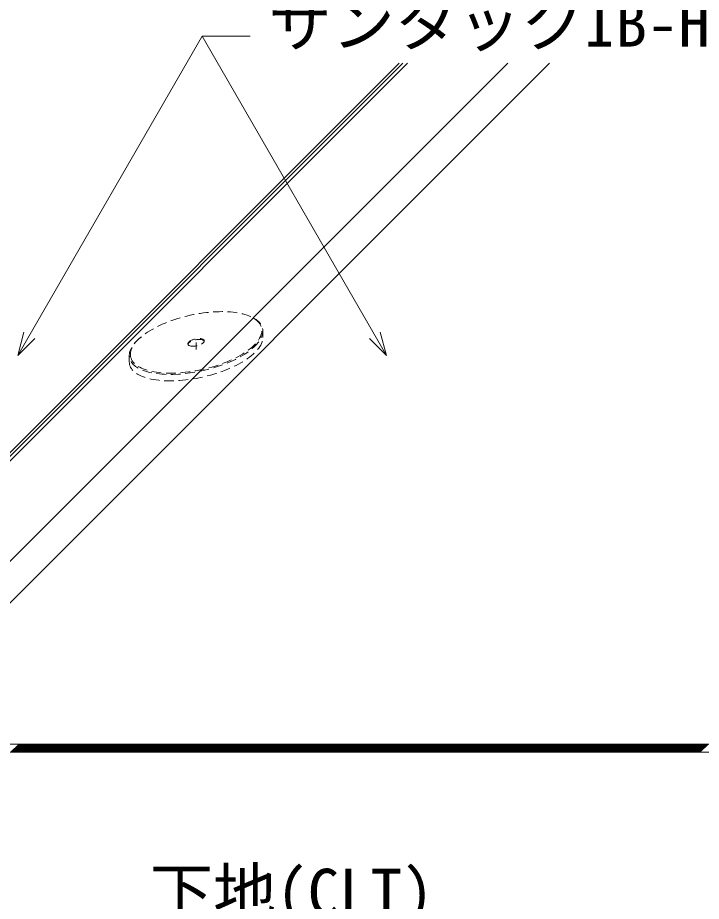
# Model space of a CAD drawing. Units: millimetres, scale not verified. Extents: x -840 to 840, y -594 to 594.
# Drawn here: x -45.5 to 125, y 95.1 to 315.5 of the extents above; entities that cross this region are included whole.
import ezdxf
from ezdxf.enums import TextEntityAlignment as Align

# ---------------------------------------------------------------- set-up
doc = ezdxf.new("R2010")
doc.units = ezdxf.units.MM
doc.header["$LTSCALE"] = 2
doc.linetypes.add('CHAIN1', pattern=[8, 5, -1, 1, -1])
doc.linetypes.add('DASHED1', pattern=[1.8, 1.2, -0.6])
for name, color, linetype, lineweight in [('0-0_文字', 5, 'Continuous', 9), ('0-1_寸法線', 7, 'Continuous', 9), ('0-4_IBｼｰﾄ', 7, 'Continuous', 9), ('0-5_IBリキッド', 7, 'Continuous', 9), ('0-C_部材(積層鋼板)', 4, 'Continuous', 9), ('0-E_中心線', 2, 'CHAIN1', 9)]:
    doc.layers.add(name, color=color, linetype=linetype, lineweight=lineweight)
doc.styles.add('ＭＳ ゴシック', font='')
doc.styles.get('ＭＳ ゴシック').set_extended_font_data('MS Gothic')

msp = doc.modelspace()

# ---------------------------------------------------------------- linework, layer by layer
at = {"layer": '0-1_寸法線'}
msp.add_line((46.437, 231.247), (0.466, 310.873), dxfattribs=at)
for points in [[(-45.506, 231.247), (0.466, 310.873), (12.466, 310.873)], [(-41.263, 235.489), (-45.506, 231.247), (-43.953, 237.042)], [(42.195, 235.489), (46.437, 231.247), (44.884, 237.042)]]:
    msp.add_lwpolyline(points, dxfattribs=at)
at = {"layer": '0-4_IBｼｰﾄ'}
for p, q in [((-148.484, 106.008), (49.614, 304.106)), ((-114.282, 138.092), (51.731, 304.106)), ((-89.268, 138.092), (76.745, 304.106)), ((-82.687, 134.292), (87.127, 304.106)), ((-83.222, 132.292), (354.358, 132.292)), ((-82.687, 134.292), (353.822, 134.292)), ((-47.194, 132.292), (-45.194, 134.292)), ((-46.84, 132.292), (-44.84, 134.292)), ((-46.486, 132.292), (-44.486, 134.292)), ((-46.133, 132.292), (-44.133, 134.292)), ((-45.779, 132.292), (-43.779, 134.292)), ((-45.426, 132.292), (-43.426, 134.292)), ((-45.072, 132.292), (-43.072, 134.292)), ((-44.719, 132.292), (-42.719, 134.292)), ((-44.365, 132.292), (-42.365, 134.292)), ((-44.012, 132.292), (-42.012, 134.292)), ((-43.658, 132.292), (-41.658, 134.292)), ((-43.304, 132.292), (-41.304, 134.292)), ((-42.951, 132.292), (-40.951, 134.292)), ((-42.597, 132.292), (-40.597, 134.292)), ((-42.244, 132.292), (-40.244, 134.292)), ((-41.89, 132.292), (-39.89, 134.292)), ((-41.537, 132.292), (-39.537, 134.292)), ((-41.183, 132.292), (-39.183, 134.292)), ((-40.83, 132.292), (-38.83, 134.292)), ((-40.476, 132.292), (-38.476, 134.292)), ((-40.122, 132.292), (-38.122, 134.292)), ((-39.769, 132.292), (-37.769, 134.292)), ((-39.415, 132.292), (-37.415, 134.292)), ((-39.062, 132.292), (-37.062, 134.292)), ((-38.708, 132.292), (-36.708, 134.292)), ((-38.355, 132.292), (-36.355, 134.292)), ((-38.001, 132.292), (-36.001, 134.292)), ((-37.648, 132.292), (-35.648, 134.292)), ((-37.294, 132.292), (-35.294, 134.292)), ((-36.94, 132.292), (-34.94, 134.292)), ((-36.587, 132.292), (-34.587, 134.292)), ((-36.233, 132.292), (-34.233, 134.292)), ((-35.88, 132.292), (-33.88, 134.292)), ((-35.526, 132.292), (-33.526, 134.292)), ((-35.173, 132.292), (-33.173, 134.292)), ((-34.819, 132.292), (-32.819, 134.292)), ((-34.466, 132.292), (-32.466, 134.292)), ((-34.112, 132.292), (-32.112, 134.292)), ((-33.758, 132.292), (-31.758, 134.292)), ((-33.405, 132.292), (-31.405, 134.292)), ((-33.051, 132.292), (-31.051, 134.292)), ((-32.698, 132.292), (-30.698, 134.292)), ((-32.344, 132.292), (-30.344, 134.292)), ((-31.991, 132.292), (-29.991, 134.292)), ((-31.637, 132.292), (-29.637, 134.292)), ((-31.284, 132.292), (-29.284, 134.292)), ((-30.93, 132.292), (-28.93, 134.292)), ((-30.577, 132.292), (-28.577, 134.292)), ((-30.223, 132.292), (-28.223, 134.292)), ((-29.869, 132.292), (-27.869, 134.292)), ((-29.516, 132.292), (-27.516, 134.292)), ((-29.162, 132.292), (-27.162, 134.292)), ((-28.809, 132.292), (-26.809, 134.292)), ((-28.455, 132.292), (-26.455, 134.292)), ((-28.102, 132.292), (-26.102, 134.292)), ((-27.748, 132.292), (-25.748, 134.292)), ((-27.395, 132.292), (-25.395, 134.292)), ((-27.041, 132.292), (-25.041, 134.292)), ((-26.687, 132.292), (-24.687, 134.292)), ((-26.334, 132.292), (-24.334, 134.292)), ((-25.98, 132.292), (-23.98, 134.292)), ((-25.627, 132.292), (-23.627, 134.292)), ((-25.273, 132.292), (-23.273, 134.292)), ((-24.92, 132.292), (-22.92, 134.292)), ((-24.566, 132.292), (-22.566, 134.292)), ((-24.213, 132.292), (-22.213, 134.292)), ((-23.859, 132.292), (-21.859, 134.292)), ((-23.505, 132.292), (-21.505, 134.292)), ((-23.152, 132.292), (-21.152, 134.292)), ((-22.798, 132.292), (-20.798, 134.292)), ((-22.445, 132.292), (-20.445, 134.292)), ((-22.091, 132.292), (-20.091, 134.292)), ((-21.738, 132.292), (-19.738, 134.292)), ((-21.384, 132.292), (-19.384, 134.292)), ((-21.031, 132.292), (-19.031, 134.292)), ((-20.677, 132.292), (-18.677, 134.292)), ((-20.323, 132.292), (-18.323, 134.292)), ((-19.97, 132.292), (-17.97, 134.292)), ((-19.616, 132.292), (-17.616, 134.292)), ((-19.263, 132.292), (-17.263, 134.292)), ((-18.909, 132.292), (-16.909, 134.292)), ((-18.556, 132.292), (-16.556, 134.292)), ((-18.202, 132.292), (-16.202, 134.292)), ((-17.849, 132.292), (-15.849, 134.292)), ((-17.495, 132.292), (-15.495, 134.292)), ((-17.141, 132.292), (-15.141, 134.292)), ((-16.788, 132.292), (-14.788, 134.292)), ((-16.434, 132.292), (-14.434, 134.292)), ((-16.081, 132.292), (-14.081, 134.292)), ((-15.727, 132.292), (-13.727, 134.292)), ((-15.374, 132.292), (-13.374, 134.292)), ((-15.02, 132.292), (-13.02, 134.292)), ((-14.667, 132.292), (-12.667, 134.292)), ((-14.313, 132.292), (-12.313, 134.292)), ((-13.959, 132.292), (-11.959, 134.292)), ((-13.606, 132.292), (-11.606, 134.292)), ((-13.252, 132.292), (-11.252, 134.292)), ((-12.899, 132.292), (-10.899, 134.292)), ((-12.545, 132.292), (-10.545, 134.292)), ((-12.192, 132.292), (-10.192, 134.292)), ((-11.838, 132.292), (-9.838, 134.292)), ((-11.485, 132.292), (-9.485, 134.292)), ((-11.131, 132.292), (-9.131, 134.292)), ((-10.778, 132.292), (-8.778, 134.292)), ((-10.424, 132.292), (-8.424, 134.292)), ((-10.07, 132.292), (-8.07, 134.292)), ((-9.717, 132.292), (-7.717, 134.292)), ((-9.363, 132.292), (-7.363, 134.292)), ((-9.01, 132.292), (-7.01, 134.292)), ((-8.656, 132.292), (-6.656, 134.292)), ((-8.303, 132.292), (-6.303, 134.292)), ((-7.949, 132.292), (-5.949, 134.292)), ((-7.596, 132.292), (-5.596, 134.292)), ((-7.242, 132.292), (-5.242, 134.292)), ((-6.888, 132.292), (-4.888, 134.292)), ((-6.535, 132.292), (-4.535, 134.292)), ((-6.181, 132.292), (-4.181, 134.292)), ((-5.828, 132.292), (-3.828, 134.292)), ((-5.474, 132.292), (-3.474, 134.292)), ((-5.121, 132.292), (-3.121, 134.292)), ((-4.767, 132.292), (-2.767, 134.292)), ((-4.414, 132.292), (-2.414, 134.292)), ((-4.06, 132.292), (-2.06, 134.292)), ((-3.706, 132.292), (-1.706, 134.292)), ((-3.353, 132.292), (-1.353, 134.292)), ((-2.999, 132.292), (-0.999, 134.292)), ((-2.646, 132.292), (-0.646, 134.292)), ((-2.292, 132.292), (-0.292, 134.292)), ((-1.939, 132.292), (0.061, 134.292)), ((-1.585, 132.292), (0.415, 134.292)), ((-1.232, 132.292), (0.768, 134.292)), ((-0.878, 132.292), (1.122, 134.292)), ((-0.524, 132.292), (1.476, 134.292)), ((-0.171, 132.292), (1.829, 134.292)), ((0.183, 132.292), (2.183, 134.292)), ((0.536, 132.292), (2.536, 134.292)), ((0.89, 132.292), (2.89, 134.292)), ((1.243, 132.292), (3.243, 134.292)), ((1.597, 132.292), (3.597, 134.292)), ((1.95, 132.292), (3.95, 134.292)), ((2.304, 132.292), (4.304, 134.292)), ((2.658, 132.292), (4.658, 134.292)), ((3.011, 132.292), (5.011, 134.292)), ((3.365, 132.292), (5.365, 134.292)), ((3.718, 132.292), (5.718, 134.292)), ((4.072, 132.292), (6.072, 134.292)), ((4.425, 132.292), (6.425, 134.292)), ((4.779, 132.292), (6.779, 134.292)), ((5.132, 132.292), (7.132, 134.292)), ((5.486, 132.292), (7.486, 134.292)), ((5.839, 132.292), (7.839, 134.292)), ((6.193, 132.292), (8.193, 134.292)), ((6.547, 132.292), (8.547, 134.292)), ((6.9, 132.292), (8.9, 134.292)), ((7.254, 132.292), (9.254, 134.292)), ((7.607, 132.292), (9.607, 134.292)), ((7.961, 132.292), (9.961, 134.292)), ((8.314, 132.292), (10.314, 134.292)), ((8.668, 132.292), (10.668, 134.292)), ((9.021, 132.292), (11.021, 134.292)), ((9.375, 132.292), (11.375, 134.292)), ((9.729, 132.292), (11.729, 134.292)), ((10.082, 132.292), (12.082, 134.292)), ((10.436, 132.292), (12.436, 134.292)), ((10.789, 132.292), (12.789, 134.292)), ((11.143, 132.292), (13.143, 134.292)), ((11.496, 132.292), (13.496, 134.292)), ((11.85, 132.292), (13.85, 134.292)), ((12.203, 132.292), (14.203, 134.292)), ((12.557, 132.292), (14.557, 134.292)), ((12.911, 132.292), (14.911, 134.292)), ((13.264, 132.292), (15.264, 134.292)), ((13.618, 132.292), (15.618, 134.292)), ((13.971, 132.292), (15.971, 134.292)), ((14.325, 132.292), (16.325, 134.292)), ((14.678, 132.292), (16.678, 134.292)), ((15.032, 132.292), (17.032, 134.292)), ((15.385, 132.292), (17.385, 134.292)), ((15.739, 132.292), (17.739, 134.292)), ((16.093, 132.292), (18.093, 134.292)), ((16.446, 132.292), (18.446, 134.292)), ((16.8, 132.292), (18.8, 134.292)), ((17.153, 132.292), (19.153, 134.292)), ((17.507, 132.292), (19.507, 134.292)), ((17.86, 132.292), (19.86, 134.292)), ((18.214, 132.292), (20.214, 134.292)), ((18.567, 132.292), (20.567, 134.292)), ((18.921, 132.292), (20.921, 134.292)), ((19.275, 132.292), (21.275, 134.292)), ((19.628, 132.292), (21.628, 134.292)), ((19.982, 132.292), (21.982, 134.292)), ((20.335, 132.292), (22.335, 134.292)), ((20.689, 132.292), (22.689, 134.292)), ((21.042, 132.292), (23.042, 134.292)), ((21.396, 132.292), (23.396, 134.292)), ((21.749, 132.292), (23.749, 134.292)), ((22.103, 132.292), (24.103, 134.292)), ((22.457, 132.292), (24.457, 134.292)), ((22.81, 132.292), (24.81, 134.292)), ((23.164, 132.292), (25.164, 134.292)), ((23.517, 132.292), (25.517, 134.292)), ((23.871, 132.292), (25.871, 134.292)), ((24.224, 132.292), (26.224, 134.292)), ((24.578, 132.292), (26.578, 134.292)), ((24.931, 132.292), (26.931, 134.292)), ((25.285, 132.292), (27.285, 134.292)), ((25.638, 132.292), (27.638, 134.292)), ((25.992, 132.292), (27.992, 134.292)), ((26.346, 132.292), (28.346, 134.292)), ((26.699, 132.292), (28.699, 134.292)), ((27.053, 132.292), (29.053, 134.292)), ((27.406, 132.292), (29.406, 134.292)), ((27.76, 132.292), (29.76, 134.292)), ((28.113, 132.292), (30.113, 134.292)), ((28.467, 132.292), (30.467, 134.292)), ((28.82, 132.292), (30.82, 134.292)), ((29.174, 132.292), (31.174, 134.292)), ((29.528, 132.292), (31.528, 134.292)), ((29.881, 132.292), (31.881, 134.292)), ((30.235, 132.292), (32.235, 134.292)), ((30.588, 132.292), (32.588, 134.292)), ((30.942, 132.292), (32.942, 134.292)), ((31.295, 132.292), (33.295, 134.292)), ((31.649, 132.292), (33.649, 134.292)), ((32.002, 132.292), (34.002, 134.292)), ((32.356, 132.292), (34.356, 134.292)), ((32.71, 132.292), (34.71, 134.292)), ((33.063, 132.292), (35.063, 134.292)), ((33.417, 132.292), (35.417, 134.292)), ((33.77, 132.292), (35.77, 134.292)), ((34.124, 132.292), (36.124, 134.292)), ((34.477, 132.292), (36.477, 134.292)), ((34.831, 132.292), (36.831, 134.292)), ((35.184, 132.292), (37.184, 134.292)), ((35.538, 132.292), (37.538, 134.292)), ((35.892, 132.292), (37.892, 134.292)), ((36.245, 132.292), (38.245, 134.292)), ((36.599, 132.292), (38.599, 134.292)), ((36.952, 132.292), (38.952, 134.292)), ((37.306, 132.292), (39.306, 134.292)), ((37.659, 132.292), (39.659, 134.292)), ((38.013, 132.292), (40.013, 134.292)), ((38.366, 132.292), (40.366, 134.292)), ((38.72, 132.292), (40.72, 134.292)), ((39.074, 132.292), (41.074, 134.292)), ((39.427, 132.292), (41.427, 134.292)), ((39.781, 132.292), (41.781, 134.292)), ((40.134, 132.292), (42.134, 134.292)), ((40.488, 132.292), (42.488, 134.292)), ((40.841, 132.292), (42.841, 134.292)), ((41.195, 132.292), (43.195, 134.292)), ((41.548, 132.292), (43.548, 134.292)), ((41.902, 132.292), (43.902, 134.292)), ((42.255, 132.292), (44.255, 134.292)), ((42.609, 132.292), (44.609, 134.292)), ((42.963, 132.292), (44.963, 134.292)), ((43.316, 132.292), (45.316, 134.292)), ((43.67, 132.292), (45.67, 134.292)), ((44.023, 132.292), (46.023, 134.292)), ((44.377, 132.292), (46.377, 134.292)), ((44.73, 132.292), (46.73, 134.292)), ((45.084, 132.292), (47.084, 134.292)), ((45.437, 132.292), (47.437, 134.292)), ((45.791, 132.292), (47.791, 134.292)), ((46.145, 132.292), (48.145, 134.292)), ((46.498, 132.292), (48.498, 134.292)), ((46.852, 132.292), (48.852, 134.292)), ((47.205, 132.292), (49.205, 134.292)), ((47.559, 132.292), (49.559, 134.292)), ((47.912, 132.292), (49.912, 134.292)), ((48.266, 132.292), (50.266, 134.292)), ((48.619, 132.292), (50.619, 134.292)), ((48.973, 132.292), (50.973, 134.292)), ((49.327, 132.292), (51.327, 134.292)), ((49.68, 132.292), (51.68, 134.292)), ((50.034, 132.292), (52.034, 134.292)), ((50.387, 132.292), (52.387, 134.292)), ((50.741, 132.292), (52.741, 134.292)), ((51.094, 132.292), (53.094, 134.292)), ((51.448, 132.292), (53.448, 134.292)), ((51.801, 132.292), (53.801, 134.292)), ((52.155, 132.292), (54.155, 134.292)), ((52.509, 132.292), (54.509, 134.292)), ((52.862, 132.292), (54.862, 134.292)), ((53.216, 132.292), (55.216, 134.292)), ((53.569, 132.292), (55.569, 134.292)), ((53.923, 132.292), (55.923, 134.292)), ((54.276, 132.292), (56.276, 134.292)), ((54.63, 132.292), (56.63, 134.292)), ((54.983, 132.292), (56.983, 134.292)), ((55.337, 132.292), (57.337, 134.292)), ((55.691, 132.292), (57.691, 134.292)), ((56.044, 132.292), (58.044, 134.292)), ((56.398, 132.292), (58.398, 134.292)), ((56.751, 132.292), (58.751, 134.292)), ((57.105, 132.292), (59.105, 134.292)), ((57.458, 132.292), (59.458, 134.292)), ((57.812, 132.292), (59.812, 134.292)), ((58.165, 132.292), (60.165, 134.292)), ((58.519, 132.292), (60.519, 134.292)), ((58.873, 132.292), (60.873, 134.292)), ((59.226, 132.292), (61.226, 134.292)), ((59.58, 132.292), (61.58, 134.292)), ((59.933, 132.292), (61.933, 134.292)), ((60.287, 132.292), (62.287, 134.292)), ((60.64, 132.292), (62.64, 134.292)), ((60.994, 132.292), (62.994, 134.292)), ((61.347, 132.292), (63.347, 134.292)), ((61.701, 132.292), (63.701, 134.292)), ((62.054, 132.292), (64.054, 134.292)), ((62.408, 132.292), (64.408, 134.292)), ((62.762, 132.292), (64.762, 134.292)), ((63.115, 132.292), (65.115, 134.292)), ((63.469, 132.292), (65.469, 134.292)), ((63.822, 132.292), (65.822, 134.292)), ((64.176, 132.292), (66.176, 134.292)), ((64.529, 132.292), (66.529, 134.292)), ((64.883, 132.292), (66.883, 134.292)), ((65.236, 132.292), (67.236, 134.292)), ((65.59, 132.292), (67.59, 134.292)), ((65.944, 132.292), (67.944, 134.292)), ((66.297, 132.292), (68.297, 134.292)), ((66.651, 132.292), (68.651, 134.292)), ((67.004, 132.292), (69.004, 134.292)), ((67.358, 132.292), (69.358, 134.292)), ((67.711, 132.292), (69.711, 134.292)), ((68.065, 132.292), (70.065, 134.292)), ((68.418, 132.292), (70.418, 134.292)), ((68.772, 132.292), (70.772, 134.292)), ((69.126, 132.292), (71.126, 134.292)), ((69.479, 132.292), (71.479, 134.292)), ((69.833, 132.292), (71.833, 134.292)), ((70.186, 132.292), (72.186, 134.292)), ((70.54, 132.292), (72.54, 134.292)), ((70.893, 132.292), (72.893, 134.292)), ((71.247, 132.292), (73.247, 134.292)), ((71.6, 132.292), (73.6, 134.292)), ((71.954, 132.292), (73.954, 134.292)), ((72.308, 132.292), (74.308, 134.292)), ((72.661, 132.292), (74.661, 134.292)), ((73.015, 132.292), (75.015, 134.292)), ((73.368, 132.292), (75.368, 134.292)), ((73.722, 132.292), (75.722, 134.292)), ((74.075, 132.292), (76.075, 134.292)), ((74.429, 132.292), (76.429, 134.292)), ((74.782, 132.292), (76.782, 134.292)), ((75.136, 132.292), (77.136, 134.292)), ((75.49, 132.292), (77.49, 134.292)), ((75.843, 132.292), (77.843, 134.292)), ((76.197, 132.292), (78.197, 134.292)), ((76.55, 132.292), (78.55, 134.292)), ((76.904, 132.292), (78.904, 134.292)), ((77.257, 132.292), (79.257, 134.292)), ((77.611, 132.292), (79.611, 134.292)), ((77.964, 132.292), (79.964, 134.292)), ((78.318, 132.292), (80.318, 134.292)), ((78.671, 132.292), (80.671, 134.292)), ((79.025, 132.292), (81.025, 134.292)), ((79.379, 132.292), (81.379, 134.292)), ((79.732, 132.292), (81.732, 134.292)), ((80.086, 132.292), (82.086, 134.292)), ((80.439, 132.292), (82.439, 134.292)), ((80.793, 132.292), (82.793, 134.292)), ((81.146, 132.292), (83.146, 134.292)), ((81.5, 132.292), (83.5, 134.292)), ((81.853, 132.292), (83.853, 134.292)), ((82.207, 132.292), (84.207, 134.292)), ((82.561, 132.292), (84.561, 134.292)), ((82.914, 132.292), (84.914, 134.292)), ((83.268, 132.292), (85.268, 134.292)), ((83.621, 132.292), (85.621, 134.292)), ((83.975, 132.292), (85.975, 134.292)), ((84.328, 132.292), (86.328, 134.292)), ((84.682, 132.292), (86.682, 134.292)), ((85.035, 132.292), (87.035, 134.292)), ((85.389, 132.292), (87.389, 134.292)), ((85.743, 132.292), (87.743, 134.292)), ((86.096, 132.292), (88.096, 134.292)), ((86.45, 132.292), (88.45, 134.292)), ((86.803, 132.292), (88.803, 134.292)), ((87.157, 132.292), (89.157, 134.292)), ((87.51, 132.292), (89.51, 134.292)), ((87.864, 132.292), (89.864, 134.292)), ((88.217, 132.292), (90.217, 134.292)), ((88.571, 132.292), (90.571, 134.292)), ((88.925, 132.292), (90.925, 134.292)), ((89.278, 132.292), (91.278, 134.292)), ((89.632, 132.292), (91.632, 134.292)), ((89.985, 132.292), (91.985, 134.292)), ((90.339, 132.292), (92.339, 134.292)), ((90.692, 132.292), (92.692, 134.292)), ((91.046, 132.292), (93.046, 134.292)), ((91.399, 132.292), (93.399, 134.292)), ((91.753, 132.292), (93.753, 134.292)), ((92.107, 132.292), (94.107, 134.292)), ((92.46, 132.292), (94.46, 134.292)), ((92.814, 132.292), (94.814, 134.292)), ((93.167, 132.292), (95.167, 134.292)), ((93.521, 132.292), (95.521, 134.292)), ((93.874, 132.292), (95.874, 134.292)), ((94.228, 132.292), (96.228, 134.292)), ((94.581, 132.292), (96.581, 134.292)), ((94.935, 132.292), (96.935, 134.292)), ((95.289, 132.292), (97.289, 134.292)), ((95.642, 132.292), (97.642, 134.292)), ((95.996, 132.292), (97.996, 134.292)), ((96.349, 132.292), (98.349, 134.292)), ((96.703, 132.292), (98.703, 134.292)), ((97.056, 132.292), (99.056, 134.292)), ((97.41, 132.292), (99.41, 134.292)), ((97.763, 132.292), (99.763, 134.292)), ((98.117, 132.292), (100.117, 134.292)), ((98.47, 132.292), (100.47, 134.292)), ((98.824, 132.292), (100.824, 134.292)), ((99.178, 132.292), (101.178, 134.292)), ((99.531, 132.292), (101.531, 134.292)), ((99.885, 132.292), (101.885, 134.292)), ((100.238, 132.292), (102.238, 134.292)), ((100.592, 132.292), (102.592, 134.292)), ((100.945, 132.292), (102.945, 134.292)), ((101.299, 132.292), (103.299, 134.292)), ((101.652, 132.292), (103.652, 134.292)), ((102.006, 132.292), (104.006, 134.292)), ((102.36, 132.292), (104.36, 134.292)), ((102.713, 132.292), (104.713, 134.292)), ((103.067, 132.292), (105.067, 134.292)), ((103.42, 132.292), (105.42, 134.292)), ((103.774, 132.292), (105.774, 134.292)), ((104.127, 132.292), (106.127, 134.292)), ((104.481, 132.292), (106.481, 134.292)), ((104.834, 132.292), (106.834, 134.292)), ((105.188, 132.292), (107.188, 134.292)), ((105.542, 132.292), (107.542, 134.292)), ((105.895, 132.292), (107.895, 134.292)), ((106.249, 132.292), (108.249, 134.292)), ((106.602, 132.292), (108.602, 134.292)), ((106.956, 132.292), (108.956, 134.292)), ((107.309, 132.292), (109.309, 134.292)), ((107.663, 132.292), (109.663, 134.292)), ((108.016, 132.292), (110.016, 134.292)), ((108.37, 132.292), (110.273, 134.195)), ((108.724, 132.292), (110.273, 133.841)), ((109.077, 132.292), (110.273, 133.488)), ((109.431, 132.292), (110.273, 133.134)), ((109.784, 132.292), (110.273, 132.781)), ((110.138, 132.292), (110.273, 132.427)), ((110.273, 134.195), (110.37, 134.292)), ((110.273, 133.841), (110.724, 134.292)), ((110.273, 133.488), (111.077, 134.292)), ((110.273, 133.134), (111.431, 134.292)), ((110.273, 132.781), (111.784, 134.292)), ((110.273, 132.427), (112.138, 134.292)), ((110.491, 132.292), (112.491, 134.292)), ((110.845, 132.292), (112.845, 134.292)), ((111.198, 132.292), (113.198, 134.292)), ((111.552, 132.292), (113.552, 134.292)), ((111.906, 132.292), (113.906, 134.292)), ((112.259, 132.292), (114.259, 134.292)), ((112.613, 132.292), (114.613, 134.292)), ((112.966, 132.292), (114.966, 134.292)), ((113.32, 132.292), (115.32, 134.292)), ((113.673, 132.292), (115.673, 134.292)), ((114.027, 132.292), (116.027, 134.292)), ((114.38, 132.292), (116.38, 134.292)), ((114.734, 132.292), (116.734, 134.292)), ((115.087, 132.292), (117.087, 134.292)), ((115.441, 132.292), (117.441, 134.292)), ((115.795, 132.292), (117.795, 134.292)), ((116.148, 132.292), (118.148, 134.292)), ((116.502, 132.292), (118.502, 134.292)), ((116.855, 132.292), (118.855, 134.292)), ((117.209, 132.292), (119.209, 134.292)), ((117.562, 132.292), (119.562, 134.292)), ((117.916, 132.292), (119.916, 134.292)), ((118.269, 132.292), (120.269, 134.292)), ((118.623, 132.292), (120.623, 134.292)), ((118.977, 132.292), (120.977, 134.292)), ((119.33, 132.292), (121.33, 134.292)), ((119.684, 132.292), (121.684, 134.292)), ((120.037, 132.292), (122.037, 134.292)), ((120.391, 132.292), (122.391, 134.292)), ((120.744, 132.292), (122.744, 134.292)), ((121.098, 132.292), (123.098, 134.292)), ((121.451, 132.292), (123.451, 134.292)), ((121.805, 132.292), (123.805, 134.292)), ((122.159, 132.292), (124.159, 134.292)), ((122.512, 132.292), (124.512, 134.292)), ((122.866, 132.292), (124.866, 134.292)), ((123.219, 132.292), (125.219, 134.292)), ((123.573, 132.292), (125.573, 134.292)), ((123.926, 132.292), (125.926, 134.292)), ((124.28, 132.292), (126.28, 134.292)), ((124.633, 132.292), (126.633, 134.292))]:
    msp.add_line(p, q, dxfattribs=at)
for points in [[(-89.804, 136.092), (-83.222, 132.292), (110.273, 132.292), (110.273, 134.292), (-82.687, 134.292), (-89.268, 138.092), (-95.643, 138.092), (-97.643, 136.092)], [(110.273, 132.292), (138.557, 132.292), (140.557, 134.292), (110.273, 134.292)]]:
    msp.add_lwpolyline(points, close=True, dxfattribs=at)
at = {"layer": '0-5_IBリキッド'}
msp.add_line((-116.375, 137.225), (50.505, 304.106), dxfattribs=at)
at = {"layer": '0-C_部材(積層鋼板)', "color": 134, "linetype": 'DASHED1'}
for p, q in [((15.619, 237.334), (15.619, 235.734)), ((-17.686, 231.269), (-17.686, 229.669))]:
    msp.add_line(p, q, dxfattribs=at)
for major_axis in [(-16.328, -3.62), (-2.041, -0.452)]:
    msp.add_ellipse((-1.034, 234.501), major_axis=major_axis, ratio=0.414214, dxfattribs=at)
for centre, major_axis, start_param, end_param in [((-1.034, 234.301), (-16.583, -3.676), 5.5951713, 9.9296477), ((-1.034, 232.701), (-16.583, -3.676), 6.1916132, 9.3332058), ((-1.034, 234.301), (-2.041, -0.452), 3.1634857, 6.078148)]:
    msp.add_ellipse(centre, major_axis=major_axis, ratio=0.414214, start_param=start_param, end_param=end_param, dxfattribs=at)
at = {"layer": '0-E_中心線'}
msp.add_line((-1.034, 232.701), (-1.034, 234.501), dxfattribs=at)

# ---------------------------------------------------------------- texts
at = {"layer": '0-0_文字', "color": 7, "style": 'ＭＳ ゴシック'}
for s, p in [('サンタックIB-HWCシート', (17.006, 304.814)), ('下地(CLT)', (-12.544, 88.229))]:
    msp.add_text(s, height=11.54, dxfattribs=at).set_placement(p, align=Align.BOTTOM_LEFT)

doc.saveas('drawing.dxf')
